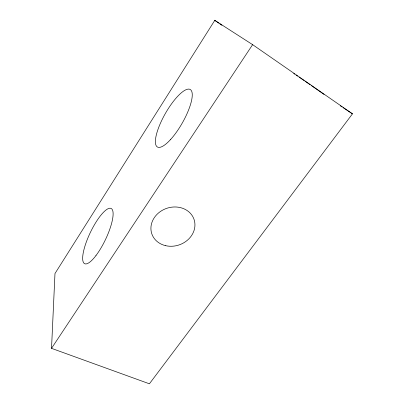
<?xml version="1.0" encoding="UTF-8"?>
<svg xmlns="http://www.w3.org/2000/svg" width="404" height="404" viewBox="0 0 404 404"><rect width="100%" height="100%" fill="white"/><g stroke="black" fill="none" stroke-linecap="round" stroke-linejoin="round"><path stroke-width="0.61" d="M218.796 23.124L214.665 20.266L252.616 44.652L352.47 113.837L149.404 383.8L51.53 348.349L54.979 273.533L214.883 20.2M51.53 348.349L252.616 44.652M340.385 105.858L341.961 106.898M343.011 107.59L352.47 113.837M293.733 73.548L294.657 74.169M296.082 75.129L297.576 76.144M299.071 77.154L300.071 77.831M300.566 78.169L304.03 80.532M305.02 81.209L310.055 84.663M311.479 85.648L324.023 94.425M219.827 23.836L221.892 25.265M165.736 245.698A22.316 19.316 -19 0 0 194.546 221.19A22.316 19.316 -19 0 0 158.509 212.969A22.316 19.316 -19 0 0 165.736 245.698M95.975 255.545A30.633 8.358 -64.4 0 0 111.913 209.065A30.633 8.358 -64.4 0 0 85.764 243.592A30.633 8.358 -64.4 0 0 95.975 255.545M170.574 139.521A33.108 9.711 -60.3 0 0 191.158 90.329A33.108 9.711 -60.3 0 0 159.726 124.871A33.108 9.711 -60.3 0 0 170.574 139.521"/></g></svg>
